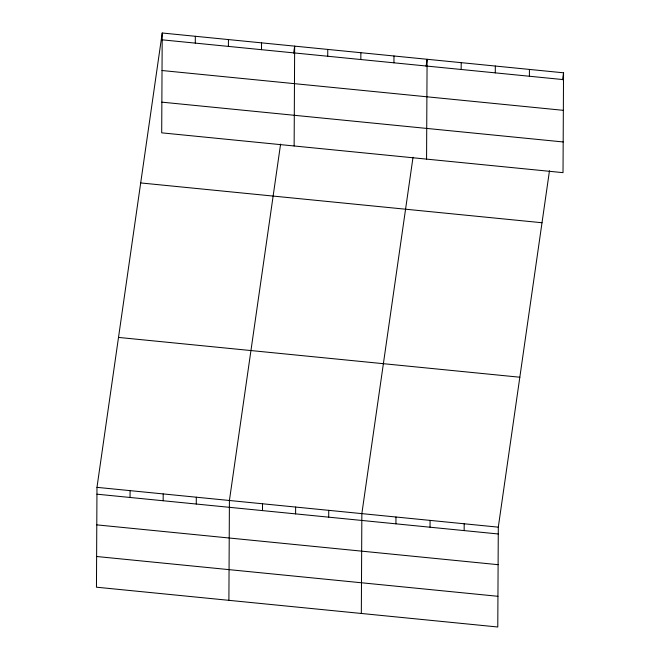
<?xml version="1.0" encoding="UTF-8"?>
<svg xmlns="http://www.w3.org/2000/svg" width="660" height="660" viewBox="0 0 660 660"><rect width="100%" height="100%" fill="white"/><g stroke="black" fill="none" stroke-linecap="round" stroke-linejoin="round"><path stroke-width="0.99" d="M162.22 33L161.7 132.841L563.021 172.648L563.541 72.806L162.22 33L96.979 487.352L96.459 587.194L497.78 627L498.3 527.159L549.475 170.758M130.053 497.467L130.086 490.636M163.16 500.75L163.201 493.919M195.294 43.114L195.327 36.283M196.276 504.034L196.309 497.203M228.401 46.398L228.442 39.567M228.896 600.328L229.416 500.486L280.591 144.094M261.509 49.681L261.55 42.85M262.49 510.601L262.523 503.77M294.137 145.984L294.657 46.134L293.65 53.13M295.597 513.884L295.63 507.053M327.731 56.248L327.764 49.417M328.705 517.168L328.746 510.337M360.838 59.532L360.871 52.701M361.334 613.47L361.853 513.62L413.028 157.228M393.946 62.816L393.987 55.984M395.926 523.834L395.967 517.003M426.566 159.118L427.094 59.268L426.088 66.264M430.039 527.216L430.081 520.385M461.167 69.481L461.208 62.65M464.153 530.599L464.186 523.768M495.281 72.864L495.322 66.041M529.394 76.246L529.427 69.424M562.534 79.802L563.541 72.806M162.187 39.831L563.508 79.629M162.022 70.521L563.343 110.327M161.857 102.151L563.178 141.958M140.687 182.935L542.017 222.742M118.511 337.417L519.832 377.223M96.979 487.352L498.3 527.159M96.946 494.183L498.267 533.981M96.781 524.873L498.102 564.679M96.616 556.504L497.937 596.302"/></g></svg>
